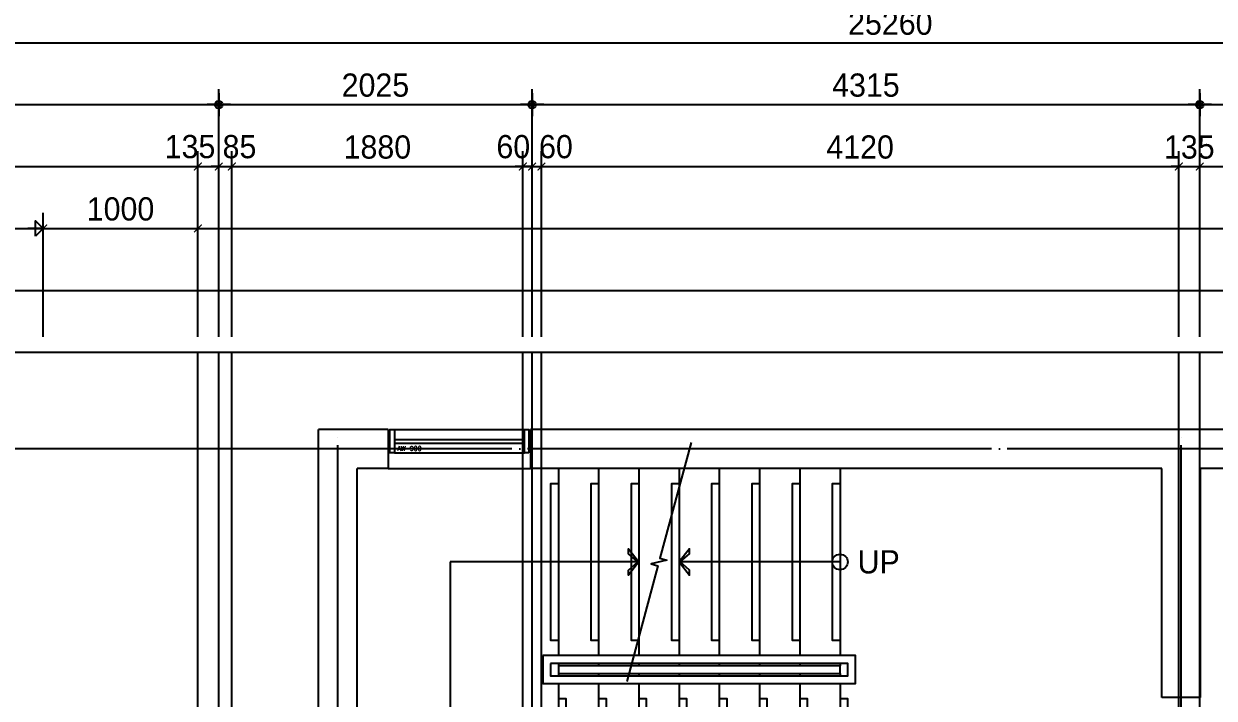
# Model space of a CAD drawing. Header units: millimetres. Extents: x -24416 to 92204, y -190080 to 23760.
# Drawn here: x 62264 to 69957, y -141123 to -136766 of the extents above; entities that cross this region are included whole.
import ezdxf
from ezdxf.enums import TextEntityAlignment as Align
from ezdxf.xclip import XClip

# ---------------------------------------------------------------- set-up
doc = ezdxf.new("R2010")
doc.units = ezdxf.units.MM
doc.header["$LTSCALE"] = 50
doc.header["$XCLIPFRAME"] = 0
doc.linetypes.add('AUDIT_D_220706163347-0', pattern=[0])
doc.linetypes.add('CEN', pattern=[62, 60, -1, 0, -1])
doc.layers.get('defpoints').update_dxf_attribs({"color": 139})
for name, color, linetype in [('AA-XXXX-DIMS', 7, 'Continuous'), ('ARDM', 7, 'Continuous'), ('CEN_CON', 1, 'CEN'), ('CONC', 2, 'Continuous'), ('DIM', 7, 'AUDIT_D_220706163347-0'), ('ELE3_CON', 7, 'Continuous'), ('ROM', 7, 'AUDIT_D_220706163347-0'), ('STAIR', 4, 'Continuous'), ('WIN', 4, 'Continuous'), ('논슬립', 251, 'Continuous')]:
    doc.layers.add(name, color=color, linetype=linetype)
doc.layers.add('AA-XXXX-MC', color=153, linetype='AUDIT_D_220706163347-0', plot=False)
doc.layers.add('Def-PrintX', color=147, linetype='Continuous', plot=False)
doc.styles.add('HAUD01', font='Dotum.ttf')
doc.styles.get("Standard").update_dxf_attribs({"font": 'txt', "bigfont": 'whgtxt.shx'})
doc.styles.add('맑은고딕', font='malgun.ttf', dxfattribs={"width": 0.9})
doc.dimstyles.new('DIM-50', dxfattribs={"dimscale": 50, "dimtxt": 3, "dimasz": 1, "dimexe": 2, "dimexo": 2, "dimgap": 1, "dimtad": 1, "dimdec": 0, "dimzin": 0, "dimdsep": 46, "dimtxsty": '맑은고딕', "dimblk1": 'DIMDOT', "dimblk2": 'DIMDOT', "dimsah": 1, "dimcen": 0.09, "dimdle": 2, "dimclrd": 7, "dimclre": 7, "dimclrt": 3, "dimadec": 0, "dimazin": 0, "dimtfac": 1, "dimtdec": 0, "dimtix": 1, "dimtmove": 2, "dimatfit": 3, "dimldrblk": 'DIMDOT', "dimfxl": 1, "dimtolj": 1, "dimtzin": 0, "dimarcsym": 0})
doc.dimstyles.new('MCDIM-50', dxfattribs={"dimscale": 50, "dimtxt": 3, "dimasz": 1, "dimexe": 2, "dimexo": 2, "dimgap": 1, "dimtad": 1, "dimdec": 0, "dimzin": 0, "dimdsep": 46, "dimtxsty": '맑은고딕', "dimblk1": 'ARCHTICK', "dimblk2": 'ARCHTICK', "dimsah": 1, "dimcen": 0.09, "dimdle": 2, "dimclrd": 7, "dimclre": 7, "dimclrt": 3, "dimadec": 0, "dimazin": 0, "dimtfac": 1, "dimtdec": 0, "dimtix": 1, "dimtmove": 2, "dimatfit": 3, "dimldrblk": 'ARCHTICK', "dimfxl": 1, "dimtolj": 1, "dimtzin": 0, "dimarcsym": 0})
doc.dimstyles.new('외부100-win', dxfattribs={"dimscale": 50, "dimtxt": 3, "dimasz": 1, "dimexe": 2, "dimexo": 2.5, "dimgap": 1.5, "dimtad": 1, "dimdec": 0, "dimzin": 0, "dimdsep": 46, "dimtxsty": '맑은고딕', "dimblk": 'DO2-2', "dimblk1": 'DO2-2', "dimblk2": 'DIMDOT', "dimcen": 0.09, "dimdle": 2, "dimclrd": 7, "dimclre": 7, "dimclrt": 3, "dimadec": 0, "dimazin": 0, "dimtfac": 1, "dimtdec": 0, "dimtix": 1, "dimtmove": 2, "dimatfit": 3, "dimldrblk": 'DO2-2', "dimfxl": 1, "dimtolj": 1, "dimtzin": 0, "dimarcsym": 0})

# ---------------------------------------------------------------- blocks, each defined once
blk = doc.blocks.new('STA-1')
at = {"layer": 'STAIR'}
for p, q in [((-3120, -1210), (-3120, 0)), ((-2860, -1210), (-2860, 0)), ((-2600, -1210), (-2600, 0)), ((-2340, -1210), (-2340, 0)), ((-2080, -1210), (-2080, 0)), ((-1820, -1210), (-1820, 0)), ((-1560, -1210), (-1560, 0)), ((-1300, -1210), (-1300, 0)), ((-3120, -605), (-600, -605)), ((-600, -1995), (-600, -605)), ((-3120, -1275), (-3120, -1260)), ((-3120, -1275), (-3120, -1260)), ((-2860, -1275), (-2860, -1260)), ((-2600, -1275), (-2600, -1260)), ((-2340, -1275), (-2340, -1260)), ((-2080, -1275), (-2080, -1260)), ((-1820, -1275), (-1820, -1260)), ((-1560, -1275), (-1560, -1260)), ((-1300, -1275), (-1300, -1260)), ((-3120, -1340), (-3120, -1325)), ((-3120, -1340), (-3120, -1325)), ((-2860, -1340), (-2860, -1325)), ((-2600, -1340), (-2600, -1325)), ((-2340, -1340), (-2340, -1325)), ((-2080, -1340), (-2080, -1325)), ((-1820, -1340), (-1820, -1325)), ((-1560, -1340), (-1560, -1325)), ((-1300, -1340), (-1300, -1325)), ((-3120, -2600), (-3120, -1390)), ((-2860, -2600), (-2860, -1390)), ((-2600, -2600), (-2600, -1390)), ((-2340, -2600), (-2340, -1390)), ((-2080, -2600), (-2080, -1390)), ((-1820, -2600), (-1820, -1390)), ((-1560, -2600), (-1560, -1390)), ((-1300, -2600), (-1300, -1390)), ((-3120, -1995), (-2080, -1995)), ((-1820, -1995), (-600, -1995))]:
    blk.add_line(p, q, dxfattribs=at)
for points in [[(-1200, -1390), (-1200, -1210), (-3220, -1210), (-3220, -1390)], [(-1250, -1340), (-1250, -1260), (-3170, -1260), (-3170, -1340)], [(-1300, -1325), (-1300, -1275), (-3120, -1275), (-3120, -1325)], [(-2080, -1995), (-2148, -1909.7), (-2148, -1942.1), (-2086.5, -1995), (-2148, -2047.9), (-2148, -2080.3)], [(-1820, -1995), (-1752, -1909.7), (-1752, -1942.1), (-1813.5, -1995), (-1752, -2047.9), (-1752, -2080.3)]]:
    blk.add_lwpolyline(points, close=True, dxfattribs=at)
blk.add_lwpolyline([(-2157.1, -2767.7), (-1956.5, -2019.1), (-1999.9, -2007.5), (-1900.1, -1982.5), (-1943.5, -1970.9), (-1742.9, -1222.3)], dxfattribs=at)
for centre in [(-3120, -605), (-3120, -1995)]:
    blk.add_circle(centre, 50, dxfattribs=at)
at = {"layer": '논슬립'}
for points in [[(-3120, -100), (-3170, -100), (-3170, -1110), (-3120, -1110)], [(-2860, -100), (-2910, -100), (-2910, -1110), (-2860, -1110)], [(-2600, -100), (-2650, -100), (-2650, -1110), (-2600, -1110)], [(-2340, -100), (-2390, -100), (-2390, -1110), (-2340, -1110)], [(-2080, -100), (-2130, -100), (-2130, -1110), (-2080, -1110)], [(-1820, -100), (-1870, -100), (-1870, -1110), (-1820, -1110)], [(-1560, -100), (-1610, -100), (-1610, -1110), (-1560, -1110)], [(-1300, -100), (-1350, -100), (-1350, -1110), (-1300, -1110)], [(-3120, -2500), (-3070, -2500), (-3070, -1490), (-3120, -1490)], [(-2860, -2500), (-2810, -2500), (-2810, -1490), (-2860, -1490)], [(-2600, -2500), (-2550, -2500), (-2550, -1490), (-2600, -1490)], [(-2340, -2500), (-2290, -2500), (-2290, -1490), (-2340, -1490)], [(-2080, -2500), (-2030, -2500), (-2030, -1490), (-2080, -1490)], [(-1820, -2500), (-1770, -2500), (-1770, -1490), (-1820, -1490)], [(-1560, -2500), (-1510, -2500), (-1510, -1490), (-1560, -1490)], [(-1300, -2500), (-1250, -2500), (-1250, -1490), (-1300, -1490)]]:
    blk.add_lwpolyline(points, dxfattribs=at)
blk = doc.blocks.new('AW 900')
at = {"layer": 'defpoints'}
for p, q in [((-150, 920), (0, 920)), ((-150, 0), (0, 0))]:
    blk.add_line(p, q, dxfattribs=at)
at = {"layer": 'WIN', "color": 8}
for p, q in [((-150, 40), (-150, 880)), ((0, 40), (0, 880))]:
    blk.add_line(p, q, dxfattribs=at)
at = {"layer": 'WIN'}
for p, q in [((-87, 40), (-87, 880)), ((-63, 40), (-63, 880))]:
    blk.add_line(p, q, dxfattribs=at)
for points in [[(0, 910), (0, 880), (-150, 880), (-150, 910)], [(0, 40), (0, 10), (-150, 10), (-150, 40)]]:
    blk.add_lwpolyline(points, close=True, dxfattribs=at)
at = {"layer": 'Def-PrintX'}
blk.add_text('AW 900', height=30, rotation=90, dxfattribs=at).set_placement((-28.4, 138), align=Align.MIDDLE)
blk = doc.blocks.new('CO-106-MF', base_point=(321577.8, -11662.9))
at = {"layer": 'CEN_CON'}
for p, q in [((351342.8, -9112.9), (351342.8, -6012.9)), ((356792.8, -9112.9), (356792.8, -6012.9)), ((361767.8, -6137.9), (351217.8, -6137.9))]:
    blk.add_line(p, q, dxfattribs=at)
at = {"layer": 'CONC'}
for p, q in [((351217.8, -8602.9), (351217.8, -6012.9)), ((351667.8, -6012.9), (351217.8, -6012.9)), ((351667.8, -6012.9), (351667.8, -6262.9)), ((352587.8, -6012.9), (352587.8, -6262.9)), ((357307.8, -6012.9), (352587.8, -6012.9)), ((351467.8, -8862.9), (351467.8, -6262.9)), ((351667.8, -6262.9), (351467.8, -6262.9)), ((356667.8, -6262.9), (352587.8, -6262.9)), ((356667.8, -7742.9), (356667.8, -6262.9)), ((356917.8, -7742.9), (356917.8, -6262.9)), ((357307.8, -6262.9), (356917.8, -6262.9)), ((356917.8, -7742.9), (356667.8, -7742.9))]:
    blk.add_line(p, q, dxfattribs=at)
at = {"layer": 'ELE3_CON'}
blk.add_line((351667.8, -6262.9), (352587.8, -6262.9), dxfattribs=at)
at = {"rotation": 180}
blk.add_blockref('STA-1', (351467.8, -8862.9), dxfattribs=at)
at = {"layer": 'WIN', "rotation": 270}
blk.add_blockref('AW 900', (351667.8, -6162.9), dxfattribs=at)
blk = doc.blocks.new('DIMDOT')
at = {"layer": 'AA-XXXX-DIMS'}
for p, q in [((-1.5, 0), (1.5, 0)), ((0, -1.5), (0, 1.5))]:
    blk.add_line(p, q, dxfattribs=at)
for radius in [0.5, 0.25]:
    blk.add_circle((0, 0), radius, dxfattribs=at)
blk = doc.blocks.new('*D322')
at = {"layer": 'defpoints', "color": 0, "transparency": 16777216}
for p in [(13369.9, -161048.2), (9629.9, -162648.2), (13369.9, -162648.2)]:
    blk.add_point(p, dxfattribs=at)
at = {"layer": 'DIM', "color": 7, "lineweight": -2, "transparency": 16777216}
for p, q in [((9629.9, -162548.2), (9629.9, -160948.2)), ((13369.9, -162548.2), (13369.9, -160948.2)), ((9679.9, -161048.2), (13319.9, -161048.2))]:
    blk.add_line(p, q, dxfattribs=at)
at = {"layer": 'DIM', "color": 7, "lineweight": -2, "transparency": 16777216, "xscale": 50, "yscale": 50, "zscale": 50, "rotation": 180}
blk.add_blockref('DIMDOT', (9629.9, -161048.2), dxfattribs=at)
at = {"layer": 'DIM', "color": 7, "lineweight": -2, "transparency": 16777216, "xscale": 50, "yscale": 50, "zscale": 50}
blk.add_blockref('DIMDOT', (13369.9, -161048.2), dxfattribs=at)
at = {"layer": 'DIM', "color": 3, "transparency": 16777216, "insert": (11499.9, -160923.1), "char_height": 150, "attachment_point": 5, "style": 'HAUD01'}
blk.add_mtext('\\A1;3740', dxfattribs=at)
blk = doc.blocks.new('*D323')
at = {"layer": 'defpoints', "color": 0, "transparency": 16777216}
for p in [(15394.9, -161048.2), (13369.9, -162648.2), (15394.9, -162648.2)]:
    blk.add_point(p, dxfattribs=at)
at = {"layer": 'DIM', "color": 7, "lineweight": -2, "transparency": 16777216}
for p, q in [((13369.9, -162548.2), (13369.9, -160948.2)), ((15394.9, -162548.2), (15394.9, -160948.2)), ((13419.9, -161048.2), (15344.9, -161048.2))]:
    blk.add_line(p, q, dxfattribs=at)
at = {"layer": 'DIM', "color": 7, "lineweight": -2, "transparency": 16777216, "xscale": 50, "yscale": 50, "zscale": 50, "rotation": 180}
blk.add_blockref('DIMDOT', (13369.9, -161048.2), dxfattribs=at)
at = {"layer": 'DIM', "color": 7, "lineweight": -2, "transparency": 16777216, "xscale": 50, "yscale": 50, "zscale": 50}
blk.add_blockref('DIMDOT', (15394.9, -161048.2), dxfattribs=at)
at = {"layer": 'DIM', "color": 3, "transparency": 16777216, "insert": (14382.4, -160923.1), "char_height": 150, "attachment_point": 5, "style": 'HAUD01'}
blk.add_mtext('\\A1;2025', dxfattribs=at)
blk = doc.blocks.new('*D324')
at = {"layer": 'defpoints', "color": 0, "transparency": 16777216}
for p in [(19709.9, -161048.2), (15394.9, -162648.2), (19709.9, -162648.2)]:
    blk.add_point(p, dxfattribs=at)
at = {"layer": 'DIM', "color": 7, "lineweight": -2, "transparency": 16777216}
for p, q in [((15394.9, -162548.2), (15394.9, -160948.2)), ((19709.9, -162548.2), (19709.9, -160948.2)), ((15444.9, -161048.2), (19659.9, -161048.2))]:
    blk.add_line(p, q, dxfattribs=at)
at = {"layer": 'DIM', "color": 7, "lineweight": -2, "transparency": 16777216, "xscale": 50, "yscale": 50, "zscale": 50, "rotation": 180}
blk.add_blockref('DIMDOT', (15394.9, -161048.2), dxfattribs=at)
at = {"layer": 'DIM', "color": 7, "lineweight": -2, "transparency": 16777216, "xscale": 50, "yscale": 50, "zscale": 50}
blk.add_blockref('DIMDOT', (19709.9, -161048.2), dxfattribs=at)
at = {"layer": 'DIM', "color": 3, "transparency": 16777216, "insert": (17552.4, -160923.1), "char_height": 150, "attachment_point": 5, "style": 'HAUD01'}
blk.add_mtext('\\A1;4315', dxfattribs=at)
blk = doc.blocks.new('*D325')
at = {"layer": 'defpoints', "color": 0, "transparency": 16777216}
for p in [(21674.9, -161048.2), (19709.9, -162648.2), (21674.9, -162648.2)]:
    blk.add_point(p, dxfattribs=at)
at = {"layer": 'DIM', "color": 7, "lineweight": -2, "transparency": 16777216}
for p, q in [((19709.9, -162548.2), (19709.9, -160948.2)), ((21674.9, -162548.2), (21674.9, -160948.2)), ((19759.9, -161048.2), (21624.9, -161048.2))]:
    blk.add_line(p, q, dxfattribs=at)
at = {"layer": 'DIM', "color": 7, "lineweight": -2, "transparency": 16777216, "xscale": 50, "yscale": 50, "zscale": 50, "rotation": 180}
blk.add_blockref('DIMDOT', (19709.9, -161048.2), dxfattribs=at)
at = {"layer": 'DIM', "color": 7, "lineweight": -2, "transparency": 16777216, "xscale": 50, "yscale": 50, "zscale": 50}
blk.add_blockref('DIMDOT', (21674.9, -161048.2), dxfattribs=at)
at = {"layer": 'DIM', "color": 3, "transparency": 16777216, "insert": (20692.4, -160923.1), "char_height": 150, "attachment_point": 5, "style": 'HAUD01'}
blk.add_mtext('\\A1;1965', dxfattribs=at)
blk = doc.blocks.new('*D332')
at = {"layer": 'defpoints', "color": 0, "transparency": 16777216}
for p in [(30339.9, -160648.2), (5079.9, -162648.2), (30339.9, -162648.2)]:
    blk.add_point(p, dxfattribs=at)
at = {"layer": 'DIM', "color": 7, "lineweight": -2, "transparency": 16777216}
for p, q in [((5079.9, -162548.2), (5079.9, -160548.2)), ((30339.9, -162548.2), (30339.9, -160548.2)), ((5129.9, -160648.2), (30289.9, -160648.2))]:
    blk.add_line(p, q, dxfattribs=at)
at = {"layer": 'DIM', "color": 7, "lineweight": -2, "transparency": 16777216, "xscale": 50, "yscale": 50, "zscale": 50, "rotation": 180}
blk.add_blockref('DIMDOT', (5079.9, -160648.2), dxfattribs=at)
at = {"layer": 'DIM', "color": 7, "lineweight": -2, "transparency": 16777216, "xscale": 50, "yscale": 50, "zscale": 50}
blk.add_blockref('DIMDOT', (30339.9, -160648.2), dxfattribs=at)
at = {"layer": 'DIM', "color": 3, "transparency": 16777216, "insert": (17709.9, -160523.1), "char_height": 150, "attachment_point": 5, "style": 'HAUD01'}
blk.add_mtext('\\A1;25260', dxfattribs=at)
blk = doc.blocks.new('_ArchTick')
at = {"color": 0, "linetype": 'ByBlock', "const_width": 0.15}
blk.add_lwpolyline([(-0.5, -0.5), (0.5, 0.5)], dxfattribs=at)
blk = doc.blocks.new('*D337')
at = {"layer": 'defpoints', "color": 0, "linetype": 'ByBlock', "transparency": 16777216}
for p in [(13234.9, -161448.2), (9834.9, -162648.2), (13234.9, -162648.2)]:
    blk.add_point(p, dxfattribs=at)
at = {"layer": 'DIM', "color": 7, "linetype": 'ByBlock', "lineweight": -2, "transparency": 16777216}
for p, q in [((9834.9, -162548.2), (9834.9, -161348.2)), ((13234.9, -162548.2), (13234.9, -161348.2)), ((9734.9, -161448.2), (13334.9, -161448.2))]:
    blk.add_line(p, q, dxfattribs=at)
at = {"layer": 'DIM', "color": 7, "linetype": 'ByBlock', "lineweight": -2, "transparency": 16777216, "xscale": 50, "yscale": 50, "zscale": 50, "rotation": 180}
blk.add_blockref('_ArchTick', (9834.9, -161448.2), dxfattribs=at)
at = {"layer": 'DIM', "color": 7, "linetype": 'ByBlock', "lineweight": -2, "transparency": 16777216, "xscale": 50, "yscale": 50, "zscale": 50}
blk.add_blockref('_ArchTick', (13234.9, -161448.2), dxfattribs=at)
at = {"layer": 'DIM', "color": 3, "linetype": 'ByBlock', "transparency": 16777216, "insert": (11534.9, -161323.1), "char_height": 150, "attachment_point": 5, "style": 'HAUD01'}
blk.add_mtext('\\A1;3400', dxfattribs=at)
blk = doc.blocks.new('*D338')
at = {"layer": 'defpoints', "color": 0, "linetype": 'ByBlock', "transparency": 16777216}
for p in [(13369.9, -161448.2), (13234.9, -162648.2), (13369.9, -162648.2)]:
    blk.add_point(p, dxfattribs=at)
at = {"layer": 'DIM', "color": 7, "linetype": 'ByBlock', "lineweight": -2, "transparency": 16777216}
for p, q in [((13234.9, -162548.2), (13234.9, -161348.2)), ((13369.9, -162548.2), (13369.9, -161348.2)), ((13134.9, -161448.2), (13469.9, -161448.2))]:
    blk.add_line(p, q, dxfattribs=at)
at = {"layer": 'DIM', "color": 7, "linetype": 'ByBlock', "lineweight": -2, "transparency": 16777216, "xscale": 50, "yscale": 50, "zscale": 50, "rotation": 180}
blk.add_blockref('_ArchTick', (13234.9, -161448.2), dxfattribs=at)
at = {"layer": 'DIM', "color": 7, "linetype": 'ByBlock', "lineweight": -2, "transparency": 16777216, "xscale": 50, "yscale": 50, "zscale": 50}
blk.add_blockref('_ArchTick', (13369.9, -161448.2), dxfattribs=at)
at = {"layer": 'DIM', "color": 3, "linetype": 'ByBlock', "transparency": 16777216, "insert": (13184.1, -161320.3), "char_height": 150, "attachment_point": 5, "style": 'HAUD01'}
blk.add_mtext('\\A1;135', dxfattribs=at)
blk = doc.blocks.new('*D339')
at = {"layer": 'defpoints', "color": 0, "linetype": 'ByBlock', "transparency": 16777216}
for p in [(13454.9, -161448.2), (13369.9, -162648.2), (13454.9, -162648.2)]:
    blk.add_point(p, dxfattribs=at)
at = {"layer": 'DIM', "color": 7, "linetype": 'ByBlock', "lineweight": -2, "transparency": 16777216}
for p, q in [((13369.9, -162548.2), (13369.9, -161348.2)), ((13454.9, -162548.2), (13454.9, -161348.2)), ((13369.9, -161448.2), (13319.9, -161448.2)), ((13369.9, -161448.2), (13454.9, -161448.2)), ((13454.9, -161448.2), (13504.9, -161448.2))]:
    blk.add_line(p, q, dxfattribs=at)
at = {"layer": 'DIM', "color": 7, "linetype": 'ByBlock', "lineweight": -2, "transparency": 16777216, "xscale": 50, "yscale": 50, "zscale": 50}
blk.add_blockref('_ArchTick', (13369.9, -161448.2), dxfattribs=at)
at = {"layer": 'DIM', "color": 7, "linetype": 'ByBlock', "lineweight": -2, "transparency": 16777216, "xscale": 50, "yscale": 50, "zscale": 50, "rotation": 180}
blk.add_blockref('_ArchTick', (13454.9, -161448.2), dxfattribs=at)
at = {"layer": 'DIM', "color": 3, "linetype": 'ByBlock', "transparency": 16777216, "insert": (13503.8, -161320.7), "char_height": 150, "attachment_point": 5, "style": 'HAUD01'}
blk.add_mtext('\\A1;85', dxfattribs=at)
blk = doc.blocks.new('*D340')
at = {"layer": 'defpoints', "color": 0, "linetype": 'ByBlock', "transparency": 16777216}
for p in [(15334.9, -161448.2), (13454.9, -162648.2), (15334.9, -162648.2)]:
    blk.add_point(p, dxfattribs=at)
at = {"layer": 'DIM', "color": 7, "linetype": 'ByBlock', "lineweight": -2, "transparency": 16777216}
for p, q in [((13454.9, -162548.2), (13454.9, -161348.2)), ((15334.9, -162548.2), (15334.9, -161348.2)), ((13354.9, -161448.2), (15434.9, -161448.2))]:
    blk.add_line(p, q, dxfattribs=at)
at = {"layer": 'DIM', "color": 7, "linetype": 'ByBlock', "lineweight": -2, "transparency": 16777216, "xscale": 50, "yscale": 50, "zscale": 50, "rotation": 180}
blk.add_blockref('_ArchTick', (13454.9, -161448.2), dxfattribs=at)
at = {"layer": 'DIM', "color": 7, "linetype": 'ByBlock', "lineweight": -2, "transparency": 16777216, "xscale": 50, "yscale": 50, "zscale": 50}
blk.add_blockref('_ArchTick', (15334.9, -161448.2), dxfattribs=at)
at = {"layer": 'DIM', "color": 3, "linetype": 'ByBlock', "transparency": 16777216, "insert": (14394.9, -161323.1), "char_height": 150, "attachment_point": 5, "style": 'HAUD01'}
blk.add_mtext('\\A1;1880', dxfattribs=at)
blk = doc.blocks.new('*D341')
at = {"layer": 'defpoints', "color": 0, "linetype": 'ByBlock', "transparency": 16777216}
for p in [(15394.9, -161448.2), (15334.9, -162648.2), (15394.9, -162648.2)]:
    blk.add_point(p, dxfattribs=at)
at = {"layer": 'DIM', "color": 7, "linetype": 'ByBlock', "lineweight": -2, "transparency": 16777216}
for p, q in [((15334.9, -162548.2), (15334.9, -161348.2)), ((15394.9, -162548.2), (15394.9, -161348.2)), ((15334.9, -161448.2), (15284.9, -161448.2)), ((15334.9, -161448.2), (15394.9, -161448.2)), ((15394.9, -161448.2), (15444.9, -161448.2))]:
    blk.add_line(p, q, dxfattribs=at)
at = {"layer": 'DIM', "color": 7, "linetype": 'ByBlock', "lineweight": -2, "transparency": 16777216, "xscale": 50, "yscale": 50, "zscale": 50}
blk.add_blockref('_ArchTick', (15334.9, -161448.2), dxfattribs=at)
at = {"layer": 'DIM', "color": 7, "linetype": 'ByBlock', "lineweight": -2, "transparency": 16777216, "xscale": 50, "yscale": 50, "zscale": 50, "rotation": 180}
blk.add_blockref('_ArchTick', (15394.9, -161448.2), dxfattribs=at)
at = {"layer": 'DIM', "color": 3, "linetype": 'ByBlock', "transparency": 16777216, "insert": (15273.3, -161320.7), "char_height": 150, "attachment_point": 5, "style": 'HAUD01'}
blk.add_mtext('\\A1;60', dxfattribs=at)
blk = doc.blocks.new('*D342')
at = {"layer": 'defpoints', "color": 0, "linetype": 'ByBlock', "transparency": 16777216}
for p in [(15454.9, -161448.2), (15394.9, -162648.2), (15454.9, -162648.2)]:
    blk.add_point(p, dxfattribs=at)
at = {"layer": 'DIM', "color": 7, "linetype": 'ByBlock', "lineweight": -2, "transparency": 16777216}
for p, q in [((15394.9, -162548.2), (15394.9, -161348.2)), ((15454.9, -162548.2), (15454.9, -161348.2)), ((15394.9, -161448.2), (15344.9, -161448.2)), ((15394.9, -161448.2), (15454.9, -161448.2)), ((15454.9, -161448.2), (15504.9, -161448.2))]:
    blk.add_line(p, q, dxfattribs=at)
at = {"layer": 'DIM', "color": 7, "linetype": 'ByBlock', "lineweight": -2, "transparency": 16777216, "xscale": 50, "yscale": 50, "zscale": 50}
blk.add_blockref('_ArchTick', (15394.9, -161448.2), dxfattribs=at)
at = {"layer": 'DIM', "color": 7, "linetype": 'ByBlock', "lineweight": -2, "transparency": 16777216, "xscale": 50, "yscale": 50, "zscale": 50, "rotation": 180}
blk.add_blockref('_ArchTick', (15454.9, -161448.2), dxfattribs=at)
at = {"layer": 'DIM', "color": 3, "linetype": 'ByBlock', "transparency": 16777216, "insert": (15549, -161320.7), "char_height": 150, "attachment_point": 5, "style": 'HAUD01'}
blk.add_mtext('\\A1;60', dxfattribs=at)
blk = doc.blocks.new('*D343')
at = {"layer": 'defpoints', "color": 0, "linetype": 'ByBlock', "transparency": 16777216}
for p in [(19574.9, -161448.2), (15454.9, -162648.2), (19574.9, -162648.2)]:
    blk.add_point(p, dxfattribs=at)
at = {"layer": 'DIM', "color": 7, "linetype": 'ByBlock', "lineweight": -2, "transparency": 16777216}
for p, q in [((15454.9, -162548.2), (15454.9, -161348.2)), ((19574.9, -162548.2), (19574.9, -161348.2)), ((15354.9, -161448.2), (19674.9, -161448.2))]:
    blk.add_line(p, q, dxfattribs=at)
at = {"layer": 'DIM', "color": 7, "linetype": 'ByBlock', "lineweight": -2, "transparency": 16777216, "xscale": 50, "yscale": 50, "zscale": 50, "rotation": 180}
blk.add_blockref('_ArchTick', (15454.9, -161448.2), dxfattribs=at)
at = {"layer": 'DIM', "color": 7, "linetype": 'ByBlock', "lineweight": -2, "transparency": 16777216, "xscale": 50, "yscale": 50, "zscale": 50}
blk.add_blockref('_ArchTick', (19574.9, -161448.2), dxfattribs=at)
at = {"layer": 'DIM', "color": 3, "linetype": 'ByBlock', "transparency": 16777216, "insert": (17514.9, -161323.1), "char_height": 150, "attachment_point": 5, "style": 'HAUD01'}
blk.add_mtext('\\A1;4120', dxfattribs=at)
blk = doc.blocks.new('*D344')
at = {"layer": 'defpoints', "color": 0, "linetype": 'ByBlock', "transparency": 16777216}
for p in [(19709.9, -161448.2), (19574.9, -162648.2), (19709.9, -162648.2)]:
    blk.add_point(p, dxfattribs=at)
at = {"layer": 'DIM', "color": 7, "linetype": 'ByBlock', "lineweight": -2, "transparency": 16777216}
for p, q in [((19574.9, -162548.2), (19574.9, -161348.2)), ((19709.9, -162548.2), (19709.9, -161348.2)), ((19574.9, -161448.2), (19524.9, -161448.2)), ((19574.9, -161448.2), (19709.9, -161448.2)), ((19709.9, -161448.2), (19759.9, -161448.2))]:
    blk.add_line(p, q, dxfattribs=at)
at = {"layer": 'DIM', "color": 7, "linetype": 'ByBlock', "lineweight": -2, "transparency": 16777216, "xscale": 50, "yscale": 50, "zscale": 50}
blk.add_blockref('_ArchTick', (19574.9, -161448.2), dxfattribs=at)
at = {"layer": 'DIM', "color": 7, "linetype": 'ByBlock', "lineweight": -2, "transparency": 16777216, "xscale": 50, "yscale": 50, "zscale": 50, "rotation": 180}
blk.add_blockref('_ArchTick', (19709.9, -161448.2), dxfattribs=at)
at = {"layer": 'DIM', "color": 3, "linetype": 'ByBlock', "transparency": 16777216, "insert": (19642.4, -161323.1), "char_height": 150, "attachment_point": 5, "style": 'HAUD01'}
blk.add_mtext('\\A1;135', dxfattribs=at)
blk = doc.blocks.new('DO2-2')
at = {"layer": 'ARDM'}
blk.add_line((0, 0), (-2, 0), dxfattribs=at)
blk.add_lwpolyline([(-1, -1), (-1, 1), (0, 0)], close=True, dxfattribs=at)
blk = doc.blocks.new('*D361')
at = {"layer": 'defpoints', "color": 0, "linetype": 'ByBlock', "transparency": 16777216}
for p in [(12234.9, -161848.2), (11034.9, -162648.2), (12234.9, -162648.2)]:
    blk.add_point(p, dxfattribs=at)
at = {"layer": 'DIM', "color": 7, "linetype": 'ByBlock', "lineweight": -2, "transparency": 16777216}
for p, q in [((11034.9, -162523.2), (11034.9, -161748.2)), ((12234.9, -162523.2), (12234.9, -161748.2)), ((11084.9, -161848.2), (12184.9, -161848.2))]:
    blk.add_line(p, q, dxfattribs=at)
at = {"layer": 'DIM', "color": 7, "linetype": 'ByBlock', "lineweight": -2, "transparency": 16777216, "xscale": 50, "yscale": 50, "zscale": 50, "rotation": 180}
blk.add_blockref('DO2-2', (11034.9, -161848.2), dxfattribs=at)
at = {"layer": 'DIM', "color": 7, "linetype": 'ByBlock', "lineweight": -2, "transparency": 16777216, "xscale": 50, "yscale": 50, "zscale": 50}
blk.add_blockref('DO2-2', (12234.9, -161848.2), dxfattribs=at)
at = {"layer": 'DIM', "color": 3, "linetype": 'ByBlock', "transparency": 16777216, "insert": (11634.9, -161698.1), "char_height": 150, "attachment_point": 5, "style": 'HAUD01'}
blk.add_mtext('\\A1;1200', dxfattribs=at)
blk = doc.blocks.new('*D362')
at = {"layer": 'defpoints', "color": 0, "linetype": 'ByBlock', "transparency": 16777216}
for p in [(13234.9, -161848.2), (12234.9, -162648.2), (13234.9, -162648.2)]:
    blk.add_point(p, dxfattribs=at)
at = {"layer": 'DIM', "color": 7, "linetype": 'ByBlock', "lineweight": -2, "transparency": 16777216}
for p, q in [((12234.9, -162548.2), (12234.9, -161748.2)), ((13234.9, -162548.2), (13234.9, -161748.2)), ((12134.9, -161848.2), (13334.9, -161848.2))]:
    blk.add_line(p, q, dxfattribs=at)
at = {"layer": 'DIM', "color": 7, "linetype": 'ByBlock', "lineweight": -2, "transparency": 16777216, "xscale": 50, "yscale": 50, "zscale": 50, "rotation": 180}
blk.add_blockref('_ArchTick', (12234.9, -161848.2), dxfattribs=at)
at = {"layer": 'DIM', "color": 7, "linetype": 'ByBlock', "lineweight": -2, "transparency": 16777216, "xscale": 50, "yscale": 50, "zscale": 50}
blk.add_blockref('_ArchTick', (13234.9, -161848.2), dxfattribs=at)
at = {"layer": 'DIM', "color": 3, "linetype": 'ByBlock', "transparency": 16777216, "insert": (12734.9, -161723.1), "char_height": 150, "attachment_point": 5, "style": 'HAUD01'}
blk.add_mtext('\\A1;1000', dxfattribs=at)
blk = doc.blocks.new('DIM-1108')
at = {"layer": 'DIM'}
for base, p1, p2, picture, middle in [((30339.9, -160648.2), (5079.9, -162648.2), (30339.9, -162648.2), '*D332', (17709.9, -160523.1)), ((13369.9, -161048.2), (9629.9, -162648.2), (13369.9, -162648.2), '*D322', (11499.9, -160923.1)), ((15394.9, -161048.2), (13369.9, -162648.2), (15394.9, -162648.2), '*D323', (14382.4, -160923.1)), ((19709.9, -161048.2), (15394.9, -162648.2), (19709.9, -162648.2), '*D324', (17552.4, -160923.1)), ((21674.9, -161048.2), (19709.9, -162648.2), (21674.9, -162648.2), '*D325', (20692.4, -160923.1))]:
    dim = blk.add_linear_dim(base=base, p1=p1, p2=p2, dimstyle='DIM-50', override={"dimscale": 50, "dimtxsty": 'HAUD01'}, dxfattribs=at)
    dim.commit()
    dim.dimension.update_dxf_attribs({"geometry": picture, "text_midpoint": middle})
at = {"layer": 'DIM', "linetype": 'ByBlock'}
for base, p1, p2, dimstyle, picture, middle in [((13234.9, -161448.2), (9834.9, -162648.2), (13234.9, -162648.2), 'MCDIM-50', '*D337', (11534.9, -161323.1)), ((15334.9, -161448.2), (13454.9, -162648.2), (15334.9, -162648.2), 'MCDIM-50', '*D340', (14394.9, -161323.1)), ((19574.9, -161448.2), (15454.9, -162648.2), (19574.9, -162648.2), 'MCDIM-50', '*D343', (17514.9, -161323.1)), ((19709.9, -161448.2), (19574.9, -162648.2), (19709.9, -162648.2), 'MCDIM-50', '*D344', (19642.4, -161323.1)), ((12234.9, -161848.2), (11034.9, -162648.2), (12234.9, -162648.2), '외부100-win', '*D361', (11634.9, -161698.1)), ((13234.9, -161848.2), (12234.9, -162648.2), (13234.9, -162648.2), 'MCDIM-50', '*D362', (12734.9, -161723.1))]:
    dim = blk.add_linear_dim(base=base, p1=p1, p2=p2, dimstyle=dimstyle, override={"dimtxsty": 'HAUD01'}, dxfattribs=at)
    dim.commit()
    dim.dimension.update_dxf_attribs({"geometry": picture, "text_midpoint": middle})
for base, p1, p2, picture, middle in [((13369.9, -161448.2), (13234.9, -162648.2), (13369.9, -162648.2), '*D338', (13184.1, -161320.3)), ((13454.9, -161448.2), (13369.9, -162648.2), (13454.9, -162648.2), '*D339', (13503.8, -161320.7)), ((15394.9, -161448.2), (15334.9, -162648.2), (15394.9, -162648.2), '*D341', (15273.3, -161320.7)), ((15454.9, -161448.2), (15394.9, -162648.2), (15454.9, -162648.2), '*D342', (15549, -161320.7))]:
    dim = blk.add_linear_dim(base=base, p1=p1, p2=p2, dimstyle='MCDIM-50', override={"dimtxsty": 'HAUD01'}, dxfattribs=at)
    dim.commit()
    dim.dimension.update_dxf_attribs({"geometry": picture, "text_midpoint": middle, "dimtype": 128})

msp = doc.modelspace()

# ---------------------------------------------------------------- linework, layer by layer
at = {"layer": 'AA-XXXX-MC'}
for p, q in [((63388.8, -141678.2), (63388.8, -138888.2)), ((63608.8, -144938.2), (63608.8, -138888.2)), ((65488.8, -144938.2), (65488.8, -138888.2)), ((65608.8, -144938.2), (65608.8, -138888.2)), ((69728.8, -144938.2), (69728.8, -138888.2))]:
    msp.add_line(p, q, dxfattribs=at)
at = {"layer": 'CEN_CON'}
for p, q in [((63523.8, -141678.2), (63523.8, -138888.2)), ((65548.8, -144938.2), (65548.8, -138888.2)), ((69863.8, -144938.2), (69863.8, -138888.2)), ((64168.8, -139513.2), (53582.7, -139513.2))]:
    msp.add_line(p, q, dxfattribs=at)
at = {"layer": 'defpoints'}
for points in [[(51582.7, -136888.2), (87098.8, -136888.2), (87098.8, -154613.2), (51582.7, -154613.2)], [(51982.7, -137288.2), (86698.8, -137288.2), (86698.8, -154213.2), (51982.7, -154213.2)], [(52382.7, -137688.2), (86298.8, -137688.2), (86298.8, -153813.2), (52382.7, -153813.2)], [(52782.7, -138088.2), (85898.8, -138088.2), (85898.8, -153413.2), (52782.7, -153413.2)], [(53182.7, -138488.2), (85498.8, -138488.2), (85498.8, -153013.2), (53182.7, -153013.2)], [(53582.7, -138888.2), (85098.8, -138888.2), (85098.8, -152613.2), (53582.7, -152613.2)]]:
    msp.add_lwpolyline(points, close=True, dxfattribs=at)

# ---------------------------------------------------------------- block references
msp.add_blockref('DIM-1108', (50153.9, 23760))
ref = msp.add_blockref('CO-106-MF', (34528.8, -145038.2))
XClip(ref).set_block_clipping_path([(340631.7256188359, -19237.9350187937), (372147.7906722794, -5512.9350187937)])

# ---------------------------------------------------------------- texts
at = {"layer": 'ROM', "color": 3, "style": 'HAUD01'}
msp.add_text('UP', height=150, dxfattribs=at).set_placement((67788.8, -140243.2), align=Align.MIDDLE)

doc.saveas('drawing.dxf')
